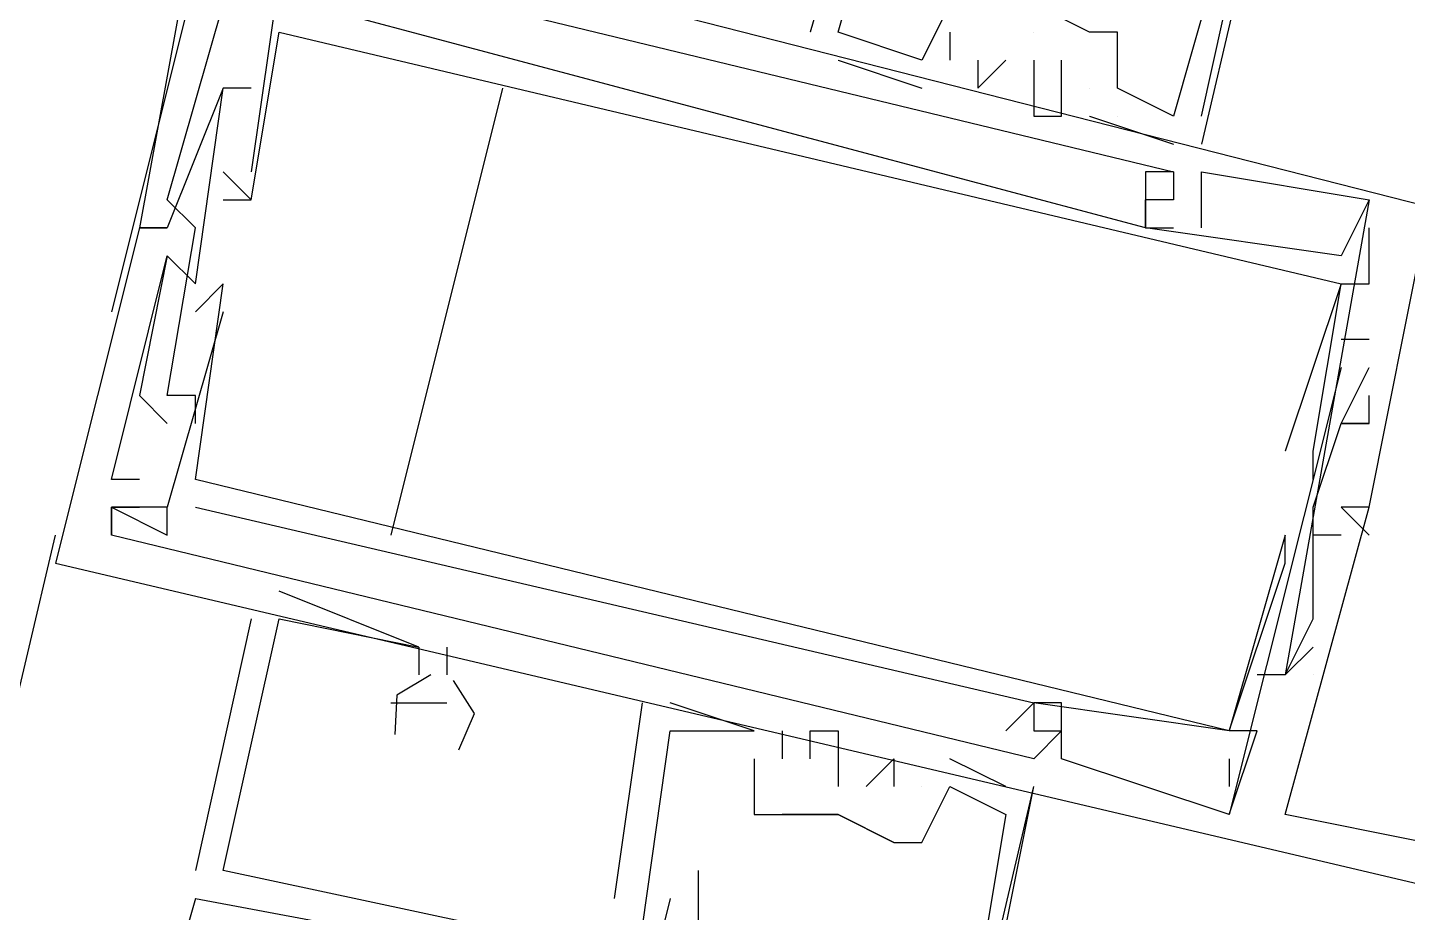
# Model space of a CAD drawing. Header units: feet. Extents: x -84 to 198, y -22 to 181.
# Drawn here: x 119.187 to 119.845, y 83.398 to 83.82 of the extents above; entities that cross this region are included whole.
import ezdxf

# ---------------------------------------------------------------- set-up
doc = ezdxf.new("R2010")
doc.units = ezdxf.units.FT
doc.layers.add('A-LINEA', color=7, linetype='CONTINUOUS')

msp = doc.modelspace()

# ---------------------------------------------------------------- linework, layer by layer
at = {"layer": 'A-LINEA'}
for p, q in [((119.3467, 84.1644), (119.2267, 83.6844)), ((119.84, 84.1644), (119.7467, 83.7644)), ((119.5867, 83.9111), (119.56, 83.8178)), ((119.5867, 83.9111), (119.56, 83.8178)), ((119.5867, 83.9111), (119.56, 83.8178)), ((119.3067, 83.8178), (119.3067, 83.8178)), ((119.3067, 83.8178), (119.3067, 83.8178)), ((119.3067, 83.8178), (119.3067, 83.8178)), ((119.56, 83.8178), (119.56, 83.8178)), ((119.56, 83.8178), (119.56, 83.8178)), ((119.56, 83.8178), (119.56, 83.8178)), ((119.5733, 83.8178), (119.5733, 83.8178)), ((119.5733, 83.8178), (119.5733, 83.8178)), ((119.5733, 83.8178), (119.5733, 83.8178)), ((119.5733, 83.8178), (119.5733, 83.8178)), ((119.5733, 83.8178), (119.5733, 83.8178)), ((119.5733, 83.8178), (119.5733, 83.8178)), ((119.6267, 83.8178), (119.6267, 83.8178)), ((119.6267, 83.8178), (119.6267, 83.8178)), ((119.6267, 83.8178), (119.6267, 83.8178)), ((119.6667, 83.8178), (119.6667, 83.8178)), ((119.6667, 83.8178), (119.6667, 83.8178)), ((119.6667, 83.8178), (119.6667, 83.8178)), ((119.6933, 83.8178), (119.6933, 83.8178)), ((119.6933, 83.8178), (119.6933, 83.8178)), ((119.6933, 83.8178), (119.6933, 83.8178)), ((119.7067, 83.8178), (119.7067, 83.8178)), ((119.7067, 83.8178), (119.7067, 83.8178)), ((119.7067, 83.8178), (119.7067, 83.8178)), ((119.5733, 83.8044), (119.6133, 83.7911)), ((119.5733, 83.8044), (119.5733, 83.8044)), ((119.5733, 83.8044), (119.6133, 83.7911)), ((119.5733, 83.8044), (119.5733, 83.8044)), ((119.5733, 83.8044), (119.6133, 83.7911)), ((119.5733, 83.8044), (119.5733, 83.8044)), ((119.6133, 83.8044), (119.6133, 83.8044)), ((119.6133, 83.8044), (119.6133, 83.8044)), ((119.6133, 83.8044), (119.6133, 83.8044)), ((119.6133, 83.8044), (119.6133, 83.8044)), ((119.6133, 83.8044), (119.6133, 83.8044)), ((119.6133, 83.8044), (119.6133, 83.8044)), ((119.6267, 83.8044), (119.6267, 83.8044)), ((119.6267, 83.8044), (119.6267, 83.8044)), ((119.6267, 83.8044), (119.6267, 83.8044)), ((119.64, 83.8044), (119.64, 83.8044)), ((119.64, 83.8044), (119.64, 83.8044)), ((119.64, 83.8044), (119.64, 83.8044)), ((119.6533, 83.8044), (119.6533, 83.8044)), ((119.6533, 83.8044), (119.6533, 83.8044)), ((119.6533, 83.8044), (119.6533, 83.8044)), ((119.6667, 83.8044), (119.6667, 83.8044)), ((119.6667, 83.8044), (119.6667, 83.8044)), ((119.6667, 83.8044), (119.6667, 83.8044)), ((119.68, 83.8044), (119.68, 83.8044)), ((119.68, 83.8044), (119.68, 83.8044)), ((119.68, 83.8044), (119.68, 83.8044)), ((119.28, 83.7911), (119.28, 83.7911)), ((119.28, 83.7911), (119.28, 83.7911)), ((119.28, 83.7911), (119.28, 83.7911)), ((119.28, 83.7911), (119.28, 83.7911)), ((119.28, 83.7911), (119.28, 83.7911)), ((119.28, 83.7911), (119.28, 83.7911)), ((119.2933, 83.7911), (119.2933, 83.7911)), ((119.2933, 83.7911), (119.2933, 83.7911)), ((119.2933, 83.7911), (119.2933, 83.7911)), ((119.4133, 83.7911), (119.36, 83.5778)), ((119.6133, 83.7911), (119.6133, 83.7911)), ((119.6133, 83.7911), (119.6133, 83.7911)), ((119.6133, 83.7911), (119.6133, 83.7911)), ((119.64, 83.7911), (119.64, 83.7911)), ((119.64, 83.7911), (119.64, 83.7911)), ((119.64, 83.7911), (119.64, 83.7911)), ((119.6667, 83.7911), (119.6667, 83.7911)), ((119.6667, 83.7911), (119.6667, 83.7911)), ((119.6667, 83.7911), (119.6667, 83.7911)), ((119.6933, 83.7911), (119.6933, 83.7911)), ((119.6933, 83.7911), (119.6933, 83.7911)), ((119.6933, 83.7911), (119.6933, 83.7911)), ((119.6933, 83.7911), (119.6933, 83.7911)), ((119.6933, 83.7911), (119.6933, 83.7911)), ((119.6933, 83.7911), (119.6933, 83.7911)), ((119.7067, 83.7911), (119.7067, 83.7911)), ((119.7067, 83.7911), (119.7067, 83.7911)), ((119.7067, 83.7911), (119.7067, 83.7911)), ((119.6667, 83.7778), (119.6667, 83.7778)), ((119.6667, 83.7778), (119.6667, 83.7778)), ((119.6667, 83.7778), (119.6667, 83.7778)), ((119.68, 83.7778), (119.68, 83.7778)), ((119.68, 83.7778), (119.68, 83.7778)), ((119.68, 83.7778), (119.68, 83.7778)), ((119.6933, 83.7778), (119.7333, 83.7644)), ((119.6933, 83.7778), (119.6933, 83.7778)), ((119.6933, 83.7778), (119.7333, 83.7644)), ((119.6933, 83.7778), (119.6933, 83.7778)), ((119.6933, 83.7778), (119.7333, 83.7644)), ((119.6933, 83.7778), (119.6933, 83.7778)), ((119.7067, 83.7778), (119.7067, 83.7778)), ((119.7067, 83.7778), (119.7067, 83.7778)), ((119.7067, 83.7778), (119.7067, 83.7778)), ((119.7333, 83.7778), (119.7333, 83.7778)), ((119.7333, 83.7778), (119.7333, 83.7778)), ((119.7333, 83.7778), (119.7333, 83.7778)), ((119.7333, 83.7778), (119.7333, 83.7778)), ((119.7333, 83.7778), (119.7333, 83.7778)), ((119.7333, 83.7778), (119.7333, 83.7778)), ((119.7467, 83.7778), (119.7467, 83.7778)), ((119.7467, 83.7778), (119.7467, 83.7778)), ((119.7467, 83.7778), (119.7467, 83.7778)), ((119.7333, 83.7644), (119.7333, 83.7644)), ((119.7333, 83.7644), (119.7333, 83.7644)), ((119.7333, 83.7644), (119.7333, 83.7644)), ((119.2933, 83.7378), (119.28, 83.7511)), ((119.28, 83.7511), (119.28, 83.7511)), ((119.2933, 83.7378), (119.28, 83.7511)), ((119.28, 83.7511), (119.28, 83.7511)), ((119.2933, 83.7378), (119.28, 83.7511)), ((119.28, 83.7511), (119.28, 83.7511)), ((119.2933, 83.7511), (119.2933, 83.7511)), ((119.2933, 83.7511), (119.2933, 83.7511)), ((119.2933, 83.7511), (119.2933, 83.7511)), ((119.72, 83.7511), (119.72, 83.7511)), ((119.72, 83.7511), (119.72, 83.7511)), ((119.72, 83.7511), (119.72, 83.7511)), ((119.7333, 83.7511), (119.7333, 83.7511)), ((119.7333, 83.7511), (119.7333, 83.7511)), ((119.7333, 83.7511), (119.7333, 83.7511)), ((119.7333, 83.7511), (119.7333, 83.7511)), ((119.7333, 83.7511), (119.7333, 83.7511)), ((119.7333, 83.7511), (119.7333, 83.7511)), ((119.7467, 83.7511), (119.7467, 83.7511)), ((119.7467, 83.7511), (119.7467, 83.7511)), ((119.7467, 83.7511), (119.7467, 83.7511)), ((119.2533, 83.7378), (119.2533, 83.7378)), ((119.2533, 83.7378), (119.2533, 83.7378)), ((119.2533, 83.7378), (119.2533, 83.7378)), ((119.28, 83.7378), (119.28, 83.7378)), ((119.28, 83.7378), (119.28, 83.7378)), ((119.28, 83.7378), (119.28, 83.7378)), ((119.2933, 83.7378), (119.2933, 83.7378)), ((119.2933, 83.7378), (119.2933, 83.7378)), ((119.2933, 83.7378), (119.2933, 83.7378)), ((119.2933, 83.7378), (119.2933, 83.7378)), ((119.2933, 83.7378), (119.2933, 83.7378)), ((119.2933, 83.7378), (119.2933, 83.7378)), ((119.72, 83.7378), (119.72, 83.7378)), ((119.72, 83.7378), (119.72, 83.7378)), ((119.72, 83.7378), (119.72, 83.7378)), ((119.72, 83.7378), (119.72, 83.7378)), ((119.72, 83.7378), (119.72, 83.7378)), ((119.72, 83.7378), (119.72, 83.7378)), ((119.7333, 83.7378), (119.7333, 83.7378)), ((119.7333, 83.7378), (119.7333, 83.7378)), ((119.7333, 83.7378), (119.7333, 83.7378)), ((119.7333, 83.7378), (119.7333, 83.7378)), ((119.7333, 83.7378), (119.7333, 83.7378)), ((119.7333, 83.7378), (119.7333, 83.7378)), ((119.7333, 83.7378), (119.7333, 83.7378)), ((119.7333, 83.7378), (119.7333, 83.7378)), ((119.7333, 83.7378), (119.7333, 83.7378)), ((119.8267, 83.7378), (119.8267, 83.7378)), ((119.8267, 83.7378), (119.8267, 83.7378)), ((119.8267, 83.7378), (119.8267, 83.7378)), ((119.8267, 83.7378), (119.8267, 83.7378)), ((119.8267, 83.7378), (119.8267, 83.7378)), ((119.8267, 83.7378), (119.8267, 83.7378)), ((119.24, 83.7244), (119.24, 83.7244)), ((119.24, 83.7244), (119.24, 83.7244)), ((119.24, 83.7244), (119.24, 83.7244)), ((119.24, 83.7244), (119.24, 83.7244)), ((119.24, 83.7244), (119.24, 83.7244)), ((119.24, 83.7244), (119.24, 83.7244)), ((119.2533, 83.7244), (119.2533, 83.7244)), ((119.2533, 83.7244), (119.2533, 83.7244)), ((119.2533, 83.7244), (119.2533, 83.7244)), ((119.2533, 83.7244), (119.2533, 83.7244)), ((119.2533, 83.7244), (119.2533, 83.7244)), ((119.2533, 83.7244), (119.2533, 83.7244)), ((119.2667, 83.7244), (119.2667, 83.7244)), ((119.2667, 83.7244), (119.2667, 83.7244)), ((119.2667, 83.7244), (119.2667, 83.7244)), ((119.72, 83.7244), (119.72, 83.7244)), ((119.72, 83.7244), (119.72, 83.7244)), ((119.72, 83.7244), (119.7333, 83.7244)), ((119.72, 83.7244), (119.72, 83.7244)), ((119.72, 83.7244), (119.72, 83.7244)), ((119.72, 83.7244), (119.72, 83.7244)), ((119.72, 83.7244), (119.7333, 83.7244)), ((119.72, 83.7244), (119.72, 83.7244)), ((119.72, 83.7244), (119.72, 83.7244)), ((119.72, 83.7244), (119.72, 83.7244)), ((119.72, 83.7244), (119.7333, 83.7244)), ((119.72, 83.7244), (119.72, 83.7244)), ((119.7333, 83.7244), (119.7333, 83.7244)), ((119.7333, 83.7244), (119.7333, 83.7244)), ((119.7333, 83.7244), (119.7333, 83.7244)), ((119.7467, 83.7244), (119.7467, 83.7244)), ((119.7467, 83.7244), (119.7467, 83.7244)), ((119.7467, 83.7244), (119.7467, 83.7244)), ((119.8267, 83.7244), (119.8267, 83.7244)), ((119.8267, 83.7244), (119.8267, 83.7244)), ((119.8267, 83.7244), (119.8267, 83.7244)), ((119.2533, 83.7111), (119.2533, 83.7111)), ((119.2533, 83.7111), (119.2533, 83.7111)), ((119.2533, 83.7111), (119.2533, 83.7111)), ((119.2533, 83.7111), (119.2533, 83.7111)), ((119.2533, 83.7111), (119.2533, 83.7111)), ((119.2533, 83.7111), (119.2533, 83.7111)), ((119.8133, 83.7111), (119.8133, 83.7111)), ((119.8133, 83.7111), (119.8133, 83.7111)), ((119.8133, 83.7111), (119.8133, 83.7111)), ((119.2667, 83.6978), (119.2667, 83.6978)), ((119.2667, 83.6978), (119.2667, 83.6978)), ((119.2667, 83.6978), (119.2667, 83.6978)), ((119.28, 83.6978), (119.28, 83.6978)), ((119.28, 83.6978), (119.28, 83.6978)), ((119.28, 83.6978), (119.28, 83.6978)), ((119.28, 83.6978), (119.28, 83.6978)), ((119.28, 83.6978), (119.28, 83.6978)), ((119.28, 83.6978), (119.28, 83.6978)), ((119.8133, 83.6978), (119.8133, 83.6978)), ((119.8133, 83.6978), (119.8133, 83.6978)), ((119.8133, 83.6978), (119.8133, 83.6978)), ((119.8133, 83.6978), (119.8133, 83.6978)), ((119.8133, 83.6978), (119.8133, 83.6978)), ((119.8133, 83.6978), (119.8133, 83.6978)), ((119.8267, 83.6978), (119.8267, 83.6978)), ((119.8267, 83.6978), (119.8267, 83.6978)), ((119.8267, 83.6978), (119.8267, 83.6978)), ((119.2667, 83.6844), (119.2667, 83.6844)), ((119.2667, 83.6844), (119.2667, 83.6844)), ((119.2667, 83.6844), (119.2667, 83.6844)), ((119.2667, 83.6844), (119.2667, 83.6844)), ((119.2667, 83.6844), (119.2667, 83.6844)), ((119.2667, 83.6844), (119.2667, 83.6844)), ((119.28, 83.6844), (119.28, 83.6844)), ((119.28, 83.6844), (119.28, 83.6844)), ((119.28, 83.6844), (119.28, 83.6844)), ((119.28, 83.6844), (119.28, 83.6844)), ((119.28, 83.6844), (119.28, 83.6844)), ((119.28, 83.6844), (119.28, 83.6844)), ((119.8267, 83.6711), (119.8133, 83.6711)), ((119.8133, 83.6711), (119.8133, 83.6711)), ((119.8267, 83.6711), (119.8133, 83.6711)), ((119.8133, 83.6711), (119.8133, 83.6711)), ((119.8267, 83.6711), (119.8133, 83.6711)), ((119.8133, 83.6711), (119.8133, 83.6711)), ((119.8267, 83.6711), (119.8267, 83.6711)), ((119.8267, 83.6711), (119.8267, 83.6711)), ((119.8267, 83.6711), (119.8267, 83.6711)), ((119.8133, 83.6578), (119.8133, 83.6578)), ((119.8133, 83.6578), (119.8133, 83.6578)), ((119.8133, 83.6578), (119.8133, 83.6578)), ((119.8267, 83.6578), (119.8267, 83.6578)), ((119.8267, 83.6578), (119.8267, 83.6578)), ((119.8267, 83.6578), (119.8267, 83.6578)), ((119.24, 83.6444), (119.24, 83.6444)), ((119.24, 83.6444), (119.24, 83.6444)), ((119.24, 83.6444), (119.24, 83.6444)), ((119.2533, 83.6444), (119.2533, 83.6444)), ((119.2533, 83.6444), (119.2533, 83.6444)), ((119.2533, 83.6444), (119.2533, 83.6444)), ((119.2533, 83.6444), (119.2533, 83.6444)), ((119.2533, 83.6444), (119.2533, 83.6444)), ((119.2533, 83.6444), (119.2533, 83.6444)), ((119.2667, 83.6444), (119.2667, 83.6444)), ((119.2667, 83.6444), (119.2667, 83.6444)), ((119.2667, 83.6444), (119.2667, 83.6444)), ((119.8267, 83.6444), (119.8267, 83.6444)), ((119.8267, 83.6444), (119.8267, 83.6444)), ((119.8267, 83.6444), (119.8267, 83.6444)), ((119.2533, 83.6311), (119.2533, 83.6311)), ((119.2533, 83.6311), (119.2533, 83.6311)), ((119.2533, 83.6311), (119.2533, 83.6311)), ((119.2667, 83.6311), (119.2667, 83.6311)), ((119.2667, 83.6311), (119.2667, 83.6311)), ((119.2667, 83.6311), (119.2667, 83.6311)), ((119.8133, 83.6311), (119.8133, 83.6311)), ((119.8133, 83.6311), (119.8133, 83.6311)), ((119.8133, 83.6311), (119.8133, 83.6311)), ((119.8133, 83.6311), (119.8133, 83.6311)), ((119.8133, 83.6311), (119.8133, 83.6311)), ((119.8133, 83.6311), (119.8133, 83.6311)), ((119.8267, 83.6311), (119.8267, 83.6311)), ((119.8267, 83.6311), (119.8267, 83.6311)), ((119.8267, 83.6311), (119.8267, 83.6311)), ((119.8267, 83.6311), (119.8267, 83.6311)), ((119.8267, 83.6311), (119.8267, 83.6311)), ((119.8267, 83.6311), (119.8267, 83.6311)), ((119.7867, 83.6178), (119.7867, 83.6178)), ((119.7867, 83.6178), (119.7867, 83.6178)), ((119.7867, 83.6178), (119.7867, 83.6178)), ((119.8, 83.6178), (119.8, 83.6178)), ((119.8, 83.6178), (119.8, 83.6178)), ((119.8, 83.6178), (119.8, 83.6178)), ((119.2267, 83.6044), (119.2267, 83.6044)), ((119.2267, 83.6044), (119.2267, 83.6044)), ((119.2267, 83.6044), (119.2267, 83.6044)), ((119.24, 83.6044), (119.24, 83.6044)), ((119.24, 83.6044), (119.24, 83.6044)), ((119.24, 83.6044), (119.24, 83.6044)), ((119.2667, 83.6044), (119.2667, 83.6044)), ((119.2667, 83.6044), (119.2667, 83.6044)), ((119.2667, 83.6044), (119.2667, 83.6044)), ((119.2667, 83.6044), (119.2667, 83.6044)), ((119.2667, 83.6044), (119.2667, 83.6044)), ((119.2667, 83.6044), (119.2667, 83.6044)), ((119.8, 83.6044), (119.8, 83.6044)), ((119.8, 83.6044), (119.8, 83.6044)), ((119.8, 83.6044), (119.8, 83.6044)), ((119.2267, 83.5911), (119.2267, 83.5911)), ((119.2267, 83.5911), (119.2267, 83.5911)), ((119.2267, 83.5911), (119.2267, 83.5911)), ((119.2267, 83.5911), (119.2267, 83.5911)), ((119.2267, 83.5911), (119.2267, 83.5911)), ((119.2267, 83.5911), (119.2267, 83.5911)), ((119.2267, 83.5911), (119.2267, 83.5911)), ((119.2267, 83.5911), (119.2267, 83.5911)), ((119.2267, 83.5911), (119.2267, 83.5911)), ((119.2267, 83.5911), (119.2267, 83.5911)), ((119.2267, 83.5911), (119.2267, 83.5911)), ((119.2267, 83.5911), (119.2267, 83.5911)), ((119.2267, 83.5911), (119.2267, 83.5911)), ((119.2267, 83.5911), (119.2267, 83.5911)), ((119.2267, 83.5911), (119.2267, 83.5911)), ((119.24, 83.5911), (119.24, 83.5911)), ((119.24, 83.5911), (119.24, 83.5911)), ((119.24, 83.5911), (119.24, 83.5911)), ((119.2533, 83.5911), (119.2533, 83.5911)), ((119.2533, 83.5911), (119.2533, 83.5911)), ((119.2533, 83.5911), (119.2533, 83.5911)), ((119.2533, 83.5911), (119.2533, 83.5911)), ((119.2533, 83.5911), (119.2533, 83.5911)), ((119.2533, 83.5911), (119.2533, 83.5911)), ((119.2533, 83.5911), (119.2533, 83.5911)), ((119.2533, 83.5911), (119.2533, 83.5911)), ((119.2533, 83.5911), (119.2533, 83.5911)), ((119.2533, 83.5911), (119.2533, 83.5911)), ((119.2533, 83.5911), (119.2533, 83.5911)), ((119.2533, 83.5911), (119.2533, 83.5911)), ((119.2667, 83.5911), (119.2667, 83.5911)), ((119.2667, 83.5911), (119.2667, 83.5911)), ((119.2667, 83.5911), (119.2667, 83.5911)), ((119.2667, 83.5911), (119.2667, 83.5911)), ((119.2667, 83.5911), (119.2667, 83.5911)), ((119.2667, 83.5911), (119.2667, 83.5911)), ((119.8, 83.5911), (119.8, 83.5911)), ((119.8, 83.5911), (119.8, 83.5911)), ((119.8, 83.5911), (119.8, 83.5911)), ((119.8, 83.5911), (119.8, 83.5911)), ((119.8, 83.5911), (119.8, 83.5911)), ((119.8, 83.5911), (119.8, 83.5911)), ((119.8133, 83.5911), (119.8267, 83.5778)), ((119.8133, 83.5911), (119.8133, 83.5911)), ((119.8133, 83.5911), (119.8267, 83.5778)), ((119.8133, 83.5911), (119.8133, 83.5911)), ((119.8133, 83.5911), (119.8267, 83.5778)), ((119.8133, 83.5911), (119.8133, 83.5911)), ((119.8133, 83.5911), (119.8133, 83.5911)), ((119.8133, 83.5911), (119.8133, 83.5911)), ((119.8133, 83.5911), (119.8133, 83.5911)), ((119.8267, 83.5911), (119.8267, 83.5911)), ((119.8267, 83.5911), (119.8267, 83.5911)), ((119.8267, 83.5911), (119.8267, 83.5911)), ((119.8267, 83.5911), (119.8267, 83.5911)), ((119.8267, 83.5911), (119.8267, 83.5911)), ((119.8267, 83.5911), (119.8267, 83.5911)), ((117.56, 76.6311), (119.2, 83.5778)), ((119.2267, 83.5778), (119.2267, 83.5778)), ((119.2267, 83.5778), (119.2267, 83.5778)), ((119.2267, 83.5778), (119.2267, 83.5778)), ((119.2267, 83.5778), (119.2267, 83.5778)), ((119.2267, 83.5778), (119.2267, 83.5778)), ((119.2267, 83.5778), (119.2267, 83.5778)), ((119.2267, 83.5778), (119.2267, 83.5778)), ((119.2267, 83.5778), (119.2267, 83.5778)), ((119.2267, 83.5778), (119.2267, 83.5778)), ((119.2533, 83.5778), (119.2533, 83.5778)), ((119.2533, 83.5778), (119.2533, 83.5778)), ((119.2533, 83.5778), (119.2533, 83.5778)), ((119.2533, 83.5778), (119.2533, 83.5778)), ((119.2533, 83.5778), (119.2533, 83.5778)), ((119.2533, 83.5778), (119.2533, 83.5778)), ((119.7867, 83.5778), (119.7867, 83.5778)), ((119.7867, 83.5778), (119.7867, 83.5778)), ((119.7867, 83.5778), (119.7867, 83.5778)), ((119.7867, 83.5778), (119.7867, 83.5778)), ((119.7867, 83.5778), (119.7867, 83.5778)), ((119.7867, 83.5778), (119.7867, 83.5778)), ((119.8133, 83.5778), (119.8, 83.5778)), ((119.8, 83.5778), (119.8, 83.5778)), ((119.8133, 83.5778), (119.8, 83.5778)), ((119.8, 83.5778), (119.8, 83.5778)), ((119.8133, 83.5778), (119.8, 83.5778)), ((119.8, 83.5778), (119.8, 83.5778)), ((119.8133, 83.5778), (119.8133, 83.5778)), ((119.8133, 83.5778), (119.8133, 83.5778)), ((119.8133, 83.5778), (119.8133, 83.5778)), ((119.8267, 83.5778), (119.8267, 83.5778)), ((119.8267, 83.5778), (119.8267, 83.5778)), ((119.8267, 83.5778), (119.8267, 83.5778)), ((119.2, 83.5644), (119.2, 83.5644)), ((119.2, 83.5644), (119.2, 83.5644)), ((119.2, 83.5644), (119.2, 83.5644)), ((119.7867, 83.5644), (119.7867, 83.5644)), ((119.7867, 83.5644), (119.7867, 83.5644)), ((119.7867, 83.5644), (119.7867, 83.5644)), ((119.7867, 83.5644), (119.7867, 83.5644)), ((119.7867, 83.5644), (119.7867, 83.5644)), ((119.7867, 83.5644), (119.7867, 83.5644)), ((119.3733, 83.5244), (119.3067, 83.5511)), ((119.3067, 83.5511), (119.3067, 83.5511)), ((119.3733, 83.5244), (119.3067, 83.5511)), ((119.3067, 83.5511), (119.3067, 83.5511)), ((119.3733, 83.5244), (119.3067, 83.5511)), ((119.3067, 83.5511), (119.3067, 83.5511)), ((119.8, 83.5511), (119.8, 83.5511)), ((119.8, 83.5511), (119.8, 83.5511)), ((119.8, 83.5511), (119.8, 83.5511)), ((119.2933, 83.5378), (119.2667, 83.4178)), ((119.2933, 83.5378), (119.2667, 83.4178)), ((119.2933, 83.5378), (119.2667, 83.4178)), ((119.2933, 83.5378), (119.2933, 83.5378)), ((119.2933, 83.5378), (119.2933, 83.5378)), ((119.2933, 83.5378), (119.2933, 83.5378)), ((119.3067, 83.5378), (119.3067, 83.5378)), ((119.3067, 83.5378), (119.3067, 83.5378)), ((119.3067, 83.5378), (119.3067, 83.5378)), ((119.3067, 83.5378), (119.3067, 83.5378)), ((119.3067, 83.5378), (119.3067, 83.5378)), ((119.3067, 83.5378), (119.3067, 83.5378)), ((119.8, 83.5378), (119.8, 83.5378)), ((119.8, 83.5378), (119.8, 83.5378)), ((119.8, 83.5378), (119.8, 83.5378)), ((119.3733, 83.5244), (119.3733, 83.5244)), ((119.3733, 83.5244), (119.3733, 83.5244)), ((119.3733, 83.5244), (119.3733, 83.5244)), ((119.3733, 83.5244), (119.3733, 83.5244)), ((119.3733, 83.5244), (119.3733, 83.5244)), ((119.3733, 83.5244), (119.3733, 83.5244)), ((119.3867, 83.5244), (119.3867, 83.5111)), ((119.3867, 83.5244), (119.3867, 83.5244)), ((119.3867, 83.5244), (119.3867, 83.5111)), ((119.3867, 83.5244), (119.3867, 83.5244)), ((119.3867, 83.5244), (119.3867, 83.5111)), ((119.3867, 83.5244), (119.3867, 83.5244)), ((119.8, 83.5244), (119.8, 83.5244)), ((119.8, 83.5244), (119.8, 83.5244)), ((119.8, 83.5244), (119.8, 83.5244)), ((119.3733, 83.5111), (119.3733, 83.5111)), ((119.3733, 83.5111), (119.3733, 83.5111)), ((119.3733, 83.5111), (119.3733, 83.5111)), ((119.3867, 83.5111), (119.3867, 83.5111)), ((119.3867, 83.5111), (119.3867, 83.5111)), ((119.3867, 83.5111), (119.3867, 83.5111)), ((119.7733, 83.5111), (119.7733, 83.5111)), ((119.7733, 83.5111), (119.7733, 83.5111)), ((119.7733, 83.5111), (119.7733, 83.5111)), ((119.7867, 83.5111), (119.7867, 83.5111)), ((119.7867, 83.5111), (119.7867, 83.5111)), ((119.7867, 83.5111), (119.7867, 83.5111)), ((119.7867, 83.5111), (119.7867, 83.5111)), ((119.7867, 83.5111), (119.7867, 83.5111)), ((119.7867, 83.5111), (119.7867, 83.5111)), ((119.7867, 83.5111), (119.7867, 83.5111)), ((119.7867, 83.5111), (119.7867, 83.5111)), ((119.7867, 83.5111), (119.7867, 83.5111)), ((119.8, 83.5111), (119.8, 83.5111)), ((119.8, 83.5111), (119.8, 83.5111)), ((119.8, 83.5111), (119.8, 83.5111)), ((119.8, 83.5111), (119.8, 83.5111)), ((119.8, 83.5111), (119.8, 83.5111)), ((119.8, 83.5111), (119.8, 83.5111)), ((119.36, 83.4978), (119.36, 83.4978)), ((119.36, 83.4978), (119.36, 83.4978)), ((119.36, 83.4978), (119.36, 83.4978)), ((119.3733, 83.4978), (119.3733, 83.4978)), ((119.3733, 83.4978), (119.3733, 83.4978)), ((119.3733, 83.4978), (119.3733, 83.4978)), ((119.3867, 83.4978), (119.3867, 83.4978)), ((119.3867, 83.4978), (119.3867, 83.4978)), ((119.3867, 83.4978), (119.3867, 83.4978)), ((119.4667, 83.4044), (119.48, 83.4978)), ((119.4667, 83.4044), (119.48, 83.4978)), ((119.4667, 83.4044), (119.48, 83.4978)), ((119.48, 83.4978), (119.48, 83.4978)), ((119.48, 83.4978), (119.48, 83.4978)), ((119.48, 83.4978), (119.48, 83.4978)), ((119.4933, 83.4978), (119.4933, 83.4978)), ((119.4933, 83.4978), (119.4933, 83.4978)), ((119.4933, 83.4978), (119.4933, 83.4978)), ((119.6533, 83.4844), (119.6667, 83.4978)), ((119.6533, 83.4844), (119.6667, 83.4978)), ((119.6533, 83.4844), (119.6667, 83.4978)), ((119.6667, 83.4978), (119.6667, 83.4978)), ((119.6667, 83.4978), (119.6667, 83.4978)), ((119.6667, 83.4978), (119.6667, 83.4978)), ((119.6667, 83.4978), (119.6667, 83.4978)), ((119.6667, 83.4978), (119.6667, 83.4978)), ((119.6667, 83.4978), (119.6667, 83.4978)), ((119.6667, 83.4978), (119.6667, 83.4978)), ((119.6667, 83.4978), (119.6667, 83.4978)), ((119.6667, 83.4978), (119.6667, 83.4978)), ((119.6667, 83.4978), (119.6667, 83.4978)), ((119.6667, 83.4978), (119.6667, 83.4978)), ((119.6667, 83.4978), (119.6667, 83.4978)), ((119.6667, 83.4978), (119.6667, 83.4978)), ((119.6667, 83.4978), (119.6667, 83.4978)), ((119.6667, 83.4978), (119.6667, 83.4978)), ((119.68, 83.4978), (119.68, 83.4978)), ((119.68, 83.4978), (119.68, 83.4978)), ((119.68, 83.4978), (119.68, 83.4978)), ((119.4933, 83.4844), (119.4933, 83.4844)), ((119.4933, 83.4844), (119.4933, 83.4844)), ((119.4933, 83.4844), (119.4933, 83.4844)), ((119.4933, 83.4844), (119.4933, 83.4844)), ((119.4933, 83.4844), (119.4933, 83.4844)), ((119.4933, 83.4844), (119.4933, 83.4844)), ((119.5333, 83.4844), (119.5333, 83.4844)), ((119.5333, 83.4844), (119.5333, 83.4844)), ((119.5333, 83.4844), (119.5333, 83.4844)), ((119.5333, 83.4844), (119.5333, 83.4844)), ((119.5333, 83.4844), (119.5333, 83.4844)), ((119.5333, 83.4844), (119.5333, 83.4844)), ((119.5467, 83.4844), (119.5467, 83.4844)), ((119.5467, 83.4844), (119.5467, 83.4844)), ((119.5467, 83.4844), (119.5467, 83.4844)), ((119.56, 83.4844), (119.56, 83.4844)), ((119.56, 83.4844), (119.56, 83.4844)), ((119.56, 83.4844), (119.56, 83.4844)), ((119.5733, 83.4844), (119.5733, 83.4844)), ((119.5733, 83.4844), (119.5733, 83.4844)), ((119.5733, 83.4844), (119.5733, 83.4844)), ((119.6533, 83.4844), (119.6533, 83.4844)), ((119.6533, 83.4844), (119.6533, 83.4844)), ((119.6533, 83.4844), (119.6533, 83.4844)), ((119.6533, 83.4844), (119.6533, 83.4844)), ((119.6533, 83.4844), (119.6533, 83.4844)), ((119.6533, 83.4844), (119.6533, 83.4844)), ((119.6667, 83.4844), (119.6667, 83.4844)), ((119.6667, 83.4844), (119.6667, 83.4844)), ((119.6667, 83.4844), (119.6667, 83.4844)), ((119.6667, 83.4844), (119.6667, 83.4844)), ((119.6667, 83.4844), (119.6667, 83.4844)), ((119.6667, 83.4844), (119.6667, 83.4844)), ((119.6667, 83.4844), (119.6667, 83.4844)), ((119.6667, 83.4844), (119.6667, 83.4844)), ((119.6667, 83.4844), (119.6667, 83.4844)), ((119.6667, 83.4844), (119.6667, 83.4844)), ((119.6667, 83.4844), (119.6667, 83.4844)), ((119.6667, 83.4844), (119.6667, 83.4844)), ((119.6667, 83.4844), (119.6667, 83.4844)), ((119.6667, 83.4844), (119.6667, 83.4844)), ((119.6667, 83.4844), (119.6667, 83.4844)), ((119.68, 83.4844), (119.68, 83.4844)), ((119.68, 83.4844), (119.68, 83.4844)), ((119.68, 83.4844), (119.68, 83.4844)), ((119.68, 83.4844), (119.68, 83.4844)), ((119.68, 83.4844), (119.68, 83.4844)), ((119.68, 83.4844), (119.68, 83.4844)), ((119.68, 83.4844), (119.68, 83.4844)), ((119.68, 83.4844), (119.68, 83.4844)), ((119.68, 83.4844), (119.68, 83.4844)), ((119.76, 83.4844), (119.76, 83.4844)), ((119.76, 83.4844), (119.76, 83.4844)), ((119.76, 83.4844), (119.76, 83.4844)), ((119.76, 83.4844), (119.76, 83.4844)), ((119.76, 83.4844), (119.76, 83.4844)), ((119.76, 83.4844), (119.76, 83.4844)), ((119.76, 83.4844), (119.76, 83.4844)), ((119.76, 83.4844), (119.76, 83.4844)), ((119.76, 83.4844), (119.76, 83.4844)), ((119.76, 83.4844), (119.76, 83.4844)), ((119.76, 83.4844), (119.76, 83.4844)), ((119.76, 83.4844), (119.76, 83.4844)), ((119.76, 83.4844), (119.76, 83.4844)), ((119.76, 83.4844), (119.76, 83.4844)), ((119.76, 83.4844), (119.76, 83.4844)), ((119.76, 83.4844), (119.76, 83.4844)), ((119.76, 83.4844), (119.76, 83.4844)), ((119.76, 83.4844), (119.76, 83.4844)), ((119.7733, 83.4844), (119.7733, 83.4844)), ((119.7733, 83.4844), (119.7733, 83.4844)), ((119.7733, 83.4844), (119.7733, 83.4844)), ((119.7733, 83.4844), (119.7733, 83.4844)), ((119.7733, 83.4844), (119.7733, 83.4844)), ((119.7733, 83.4844), (119.7733, 83.4844)), ((119.5333, 83.4711), (119.5333, 83.4711)), ((119.5333, 83.4711), (119.5333, 83.4711)), ((119.5333, 83.4711), (119.5333, 83.4711)), ((119.5467, 83.4711), (119.5467, 83.4711)), ((119.5467, 83.4711), (119.5467, 83.4711)), ((119.5467, 83.4711), (119.5467, 83.4711)), ((119.56, 83.4711), (119.56, 83.4711)), ((119.56, 83.4711), (119.56, 83.4711)), ((119.56, 83.4711), (119.56, 83.4711)), ((119.6, 83.4711), (119.6, 83.4711)), ((119.6, 83.4711), (119.6, 83.4711)), ((119.6, 83.4711), (119.6, 83.4711)), ((119.6267, 83.4711), (119.6267, 83.4711)), ((119.6267, 83.4711), (119.6267, 83.4711)), ((119.6267, 83.4711), (119.6267, 83.4711)), ((119.6667, 83.4711), (119.6667, 83.4711)), ((119.6667, 83.4711), (119.6667, 83.4711)), ((119.6667, 83.4711), (119.6667, 83.4711)), ((119.68, 83.4711), (119.68, 83.4711)), ((119.68, 83.4711), (119.68, 83.4711)), ((119.68, 83.4711), (119.68, 83.4711)), ((119.76, 83.4711), (119.76, 83.4578)), ((119.76, 83.4711), (119.76, 83.4711)), ((119.76, 83.4711), (119.76, 83.4578)), ((119.76, 83.4711), (119.76, 83.4711)), ((119.76, 83.4711), (119.76, 83.4578)), ((119.76, 83.4711), (119.76, 83.4711)), ((119.76, 83.4711), (119.76, 83.4578)), ((119.76, 83.4711), (119.76, 83.4711)), ((119.76, 83.4711), (119.76, 83.4578)), ((119.76, 83.4711), (119.76, 83.4711)), ((119.76, 83.4711), (119.76, 83.4578)), ((119.76, 83.4711), (119.76, 83.4711)), ((119.5733, 83.4578), (119.5733, 83.4578)), ((119.5733, 83.4578), (119.5733, 83.4578)), ((119.5733, 83.4578), (119.5733, 83.4578)), ((119.5733, 83.0578), (119.6667, 83.4578)), ((119.5867, 83.4578), (119.5867, 83.4578)), ((119.5867, 83.4578), (119.5867, 83.4578)), ((119.5867, 83.4578), (119.5867, 83.4578)), ((119.6, 83.4578), (119.6, 83.4578)), ((119.6, 83.4578), (119.6, 83.4578)), ((119.6, 83.4578), (119.6, 83.4578)), ((119.6133, 83.4578), (119.6133, 83.4578)), ((119.6133, 83.4578), (119.6133, 83.4578)), ((119.6133, 83.4578), (119.6133, 83.4578)), ((119.6133, 83.4578), (119.6133, 83.4578)), ((119.6133, 83.4578), (119.6133, 83.4578)), ((119.6133, 83.4578), (119.6133, 83.4578)), ((119.6267, 83.4578), (119.6267, 83.4578)), ((119.6267, 83.4578), (119.6267, 83.4578)), ((119.6267, 83.4578), (119.6267, 83.4578)), ((119.6267, 83.4578), (119.6267, 83.4578)), ((119.6267, 83.4578), (119.6267, 83.4578)), ((119.6267, 83.4578), (119.6267, 83.4578)), ((119.6533, 83.4578), (119.6533, 83.4578)), ((119.6533, 83.4578), (119.6533, 83.4578)), ((119.6533, 83.4578), (119.6533, 83.4578)), ((119.6667, 83.4578), (119.6667, 83.4578)), ((119.6667, 83.4578), (119.6667, 83.4578)), ((119.6667, 83.4578), (119.6667, 83.4578)), ((119.76, 83.4578), (119.76, 83.4578)), ((119.76, 83.4578), (119.76, 83.4578)), ((119.76, 83.4578), (119.76, 83.4578)), ((119.76, 83.4578), (119.76, 83.4578)), ((119.76, 83.4578), (119.76, 83.4578)), ((119.76, 83.4578), (119.76, 83.4578)), ((119.5333, 83.4444), (119.5333, 83.4444)), ((119.5333, 83.4444), (119.5333, 83.4444)), ((119.5333, 83.4444), (119.5333, 83.4444)), ((119.5467, 83.4444), (119.5467, 83.4444)), ((119.5467, 83.4444), (119.5467, 83.4444)), ((119.5467, 83.4444), (119.5467, 83.4444)), ((119.5467, 83.4444), (119.5467, 83.4444)), ((119.5733, 83.4444), (119.5733, 83.4444)), ((119.5733, 83.4444), (119.5733, 83.4444)), ((119.5733, 83.4444), (119.5733, 83.4444)), ((119.5733, 83.4444), (119.5733, 83.4444)), ((119.5733, 83.4444), (119.5733, 83.4444)), ((119.6533, 83.4444), (119.6533, 83.4444)), ((119.6533, 83.4444), (119.6533, 83.4444)), ((119.6533, 83.4444), (119.6533, 83.4444)), ((119.76, 83.4444), (119.76, 83.4444)), ((119.76, 83.4444), (119.76, 83.4444)), ((119.76, 83.4444), (119.76, 83.4444)), ((119.76, 83.4444), (119.76, 83.4444)), ((119.76, 83.4444), (119.76, 83.4444)), ((119.76, 83.4444), (119.76, 83.4444)), ((119.76, 83.4444), (119.76, 83.4444)), ((119.76, 83.4444), (119.76, 83.4444)), ((119.76, 83.4444), (119.76, 83.4444)), ((119.7867, 83.4444), (119.7867, 83.4444)), ((119.7867, 83.4444), (119.7867, 83.4444)), ((119.7867, 83.4444), (119.7867, 83.4444)), ((119.6, 83.4311), (119.6, 83.4311)), ((119.6, 83.4311), (119.6, 83.4311)), ((119.6, 83.4311), (119.6, 83.4311)), ((119.6133, 83.4311), (119.6133, 83.4311)), ((119.6133, 83.4311), (119.6133, 83.4311)), ((119.6133, 83.4311), (119.6133, 83.4311)), ((119.2667, 83.4178), (119.2667, 83.4178)), ((119.2667, 83.4178), (119.2667, 83.4178)), ((119.2667, 83.4178), (119.2667, 83.4178)), ((119.28, 83.4178), (119.28, 83.4178)), ((119.28, 83.4178), (119.28, 83.4178)), ((119.28, 83.4178), (119.28, 83.4178)), ((119.5067, 83.4178), (119.5067, 83.4178)), ((119.2667, 83.4044), (119.24, 83.3111)), ((119.2667, 83.4044), (119.2667, 83.4044)), ((119.2667, 83.4044), (119.2667, 83.4044)), ((119.2667, 83.4044), (119.2667, 83.4044)), ((119.2667, 83.4044), (119.2667, 83.4044)), ((119.2667, 83.4044), (119.2667, 83.4044)), ((119.2667, 83.4044), (119.2667, 83.4044)), ((119.4667, 83.4044), (119.4667, 83.4044)), ((119.4667, 83.4044), (119.4667, 83.4044)), ((119.4667, 83.4044), (119.4667, 83.4044)), ((119.4933, 83.4044), (119.48, 83.3511)), ((119.4933, 83.4044), (119.4933, 83.4044)), ((119.5067, 83.4044), (119.5067, 83.4044))]:
    msp.add_line(p, q, dxfattribs=at)
for points in [[(119.7467, 83.7778), (119.7733, 83.8978), (119.76, 83.9111), (119.76, 83.8978), (119.76, 83.8711), (119.76, 83.8844), (119.7467, 83.8711), (119.76, 83.8711), (119.7333, 83.7778), (119.7067, 83.7911), (119.7067, 83.8178), (119.6933, 83.8178), (119.6667, 83.8311), (119.64, 83.8311), (119.6267, 83.8311), (119.6133, 83.8044), (119.5733, 83.8178), (119.6, 83.9111), (119.6133, 83.9111), (119.6, 83.9111), (119.6133, 83.9378), (119.6133, 83.9244), (119.6133, 83.9378), (119.4, 83.9911)], [(119.7467, 83.7778), (119.7733, 83.8978), (119.76, 83.9111), (119.76, 83.8978), (119.76, 83.8711), (119.76, 83.8844), (119.7467, 83.8711), (119.76, 83.8711), (119.7333, 83.7778), (119.7067, 83.7911), (119.7067, 83.8178), (119.6933, 83.8178), (119.6667, 83.8311), (119.64, 83.8311), (119.6267, 83.8311), (119.6133, 83.8044), (119.5733, 83.8178), (119.6, 83.9111), (119.6133, 83.9111), (119.6, 83.9111), (119.6133, 83.9378), (119.6133, 83.9244), (119.6133, 83.9378), (119.4, 83.9911)], [(119.7467, 83.7778), (119.7733, 83.8978), (119.76, 83.9111), (119.76, 83.8978), (119.76, 83.8711), (119.76, 83.8844), (119.7467, 83.8711), (119.76, 83.8711), (119.7333, 83.7778), (119.7067, 83.7911), (119.7067, 83.8178), (119.6933, 83.8178), (119.6667, 83.8311), (119.64, 83.8311), (119.6267, 83.8311), (119.6133, 83.8044), (119.5733, 83.8178), (119.6, 83.9111), (119.6133, 83.9111), (119.6, 83.9111), (119.6133, 83.9378), (119.6133, 83.9244), (119.6133, 83.9378), (119.4, 83.9911)], [(119.9333, 83.7111), (119.9467, 83.7111), (119.2667, 83.8844)], [(119.9333, 83.7111), (119.9467, 83.7111), (119.2667, 83.8844)], [(119.9333, 83.7111), (119.9467, 83.7111), (119.2667, 83.8844)], [(119.2667, 83.8711), (119.24, 83.7244), (119.2533, 83.7244)], [(119.2667, 83.8711), (119.24, 83.7244), (119.2533, 83.7244)], [(119.2667, 83.8711), (119.24, 83.7244), (119.2533, 83.7244)], [(119.7333, 83.7511), (119.72, 83.7511), (119.72, 83.7244), (119.32, 83.8311), (119.32, 83.8444), (119.2933, 83.8444), (119.2933, 83.8578), (119.28, 83.8444)], [(119.28, 83.8444), (119.2933, 83.8578), (119.7333, 83.7511), (119.7333, 83.7378), (119.72, 83.7378)], [(119.7333, 83.7511), (119.72, 83.7511), (119.72, 83.7244), (119.32, 83.8311), (119.32, 83.8444), (119.2933, 83.8444), (119.2933, 83.8578), (119.28, 83.8444)], [(119.28, 83.8444), (119.2933, 83.8578), (119.7333, 83.7511), (119.7333, 83.7378), (119.72, 83.7378)], [(119.7333, 83.7511), (119.72, 83.7511), (119.72, 83.7244), (119.32, 83.8311), (119.32, 83.8444), (119.2933, 83.8444), (119.2933, 83.8578), (119.28, 83.8444)], [(119.28, 83.8444), (119.2933, 83.8578), (119.7333, 83.7511), (119.7333, 83.7378), (119.72, 83.7378)], [(119.2667, 83.6311), (119.2667, 83.6444), (119.2533, 83.6444), (119.2667, 83.7244), (119.2533, 83.7378), (119.28, 83.8311), (119.2933, 83.8311), (119.3067, 83.8444), (119.28, 83.8444)], [(119.2667, 83.6311), (119.2667, 83.6444), (119.2533, 83.6444), (119.2667, 83.7244), (119.2533, 83.7378), (119.28, 83.8311), (119.2933, 83.8311), (119.3067, 83.8444), (119.28, 83.8444)], [(119.2667, 83.6311), (119.2667, 83.6444), (119.2533, 83.6444), (119.2667, 83.7244), (119.2533, 83.7378), (119.28, 83.8311), (119.2933, 83.8311), (119.3067, 83.8444), (119.28, 83.8444)], [(119.2933, 83.8444), (119.3067, 83.8444), (119.2933, 83.7511)], [(119.2933, 83.8444), (119.3067, 83.8444), (119.2933, 83.7511)], [(119.2933, 83.8444), (119.3067, 83.8444), (119.2933, 83.7511)], [(119.6933, 83.8178), (119.6667, 83.8311), (119.6667, 83.8311), (119.64, 83.8311)], [(119.28, 83.7378), (119.2933, 83.7378), (119.3067, 83.8178), (119.8133, 83.6978), (119.7867, 83.6178), (119.7867, 83.6178)], [(119.28, 83.7378), (119.2933, 83.7378), (119.3067, 83.8178), (119.8133, 83.6978), (119.7867, 83.6178), (119.7867, 83.6178)], [(119.28, 83.7378), (119.2933, 83.7378), (119.3067, 83.8178), (119.8133, 83.6978), (119.7867, 83.6178), (119.7867, 83.6178)], [(119.6267, 83.8178), (119.6267, 83.8178), (119.6267, 83.8044)], [(119.6267, 83.8178), (119.6267, 83.8178), (119.6267, 83.8044)], [(119.6267, 83.8178), (119.6267, 83.8178), (119.6267, 83.8044)], [(119.64, 83.8044), (119.64, 83.7911), (119.6533, 83.8044)], [(119.64, 83.8044), (119.64, 83.7911), (119.6533, 83.8044)], [(119.64, 83.8044), (119.64, 83.7911), (119.6533, 83.8044)], [(119.6667, 83.8044), (119.6667, 83.7911), (119.6667, 83.7778), (119.68, 83.7778), (119.68, 83.8044), (119.68, 83.8044)], [(119.6667, 83.8044), (119.6667, 83.7911), (119.6667, 83.7778), (119.68, 83.7778), (119.68, 83.8044), (119.68, 83.8044)], [(119.6667, 83.8044), (119.6667, 83.7911), (119.6667, 83.7778), (119.68, 83.7778), (119.68, 83.8044), (119.68, 83.8044)], [(119.2933, 83.7911), (119.28, 83.7911), (119.2533, 83.7244), (119.24, 83.7244), (119.2, 83.5644), (119.88, 83.4044), (119.88, 83.4178), (119.8667, 83.4178)], [(119.2933, 83.7911), (119.28, 83.7911), (119.2533, 83.7244), (119.24, 83.7244), (119.2, 83.5644), (119.88, 83.4044), (119.88, 83.4178), (119.8667, 83.4178)], [(119.2933, 83.7911), (119.28, 83.7911), (119.2533, 83.7244), (119.24, 83.7244), (119.2, 83.5644), (119.88, 83.4044), (119.88, 83.4178), (119.8667, 83.4178)], [(119.24, 83.6044), (119.2267, 83.6044), (119.2533, 83.7111), (119.2667, 83.6978), (119.28, 83.7911)], [(119.24, 83.6044), (119.2267, 83.6044), (119.2533, 83.7111), (119.2667, 83.6978), (119.28, 83.7911)], [(119.24, 83.6044), (119.2267, 83.6044), (119.2533, 83.7111), (119.2667, 83.6978), (119.28, 83.7911)], [(119.7333, 83.7511), (119.72, 83.7511), (119.72, 83.7511), (119.72, 83.7244)], [(119.7333, 83.7511), (119.72, 83.7511), (119.72, 83.7511), (119.72, 83.7244)], [(119.7333, 83.7511), (119.72, 83.7511), (119.72, 83.7511), (119.72, 83.7244)], [(119.7467, 83.7244), (119.7467, 83.7511), (119.8267, 83.7378), (119.7867, 83.5111), (119.7733, 83.5111)], [(119.7467, 83.7244), (119.7467, 83.7511), (119.8267, 83.7378), (119.7867, 83.5111), (119.7733, 83.5111)], [(119.7467, 83.7244), (119.7467, 83.7511), (119.8267, 83.7378), (119.7867, 83.5111), (119.7733, 83.5111)], [(119.8267, 83.7378), (119.8133, 83.7111), (119.72, 83.7244), (119.72, 83.7378)], [(119.8267, 83.7378), (119.8133, 83.7111), (119.72, 83.7244), (119.72, 83.7378)], [(119.8267, 83.7378), (119.8133, 83.7111), (119.72, 83.7244), (119.72, 83.7378)], [(119.8, 83.6044), (119.8, 83.6178), (119.8133, 83.6978), (119.8267, 83.6978), (119.8267, 83.7244)], [(119.8, 83.6044), (119.8, 83.6178), (119.8133, 83.6978), (119.8267, 83.6978), (119.8267, 83.7244)], [(119.8, 83.6044), (119.8, 83.6178), (119.8133, 83.6978), (119.8267, 83.6978), (119.8267, 83.7244)], [(119.8267, 83.5911), (119.8533, 83.7244), (119.92, 83.7111)], [(119.8267, 83.5911), (119.8533, 83.7244), (119.92, 83.7111)], [(119.8267, 83.5911), (119.8533, 83.7244), (119.92, 83.7111)], [(119.2533, 83.7111), (119.24, 83.6444), (119.2533, 83.6311)], [(119.2533, 83.7111), (119.24, 83.6444), (119.2533, 83.6311)], [(119.2533, 83.7111), (119.24, 83.6444), (119.2533, 83.6311)], [(119.76, 83.4444), (119.7733, 83.4844), (119.76, 83.4844), (119.7867, 83.5644), (119.7867, 83.5778), (119.7867, 83.5778), (119.76, 83.4844), (119.2667, 83.6044), (119.28, 83.6978), (119.2667, 83.6844)], [(119.76, 83.4444), (119.7733, 83.4844), (119.76, 83.4844), (119.7867, 83.5644), (119.7867, 83.5778), (119.7867, 83.5778), (119.76, 83.4844), (119.2667, 83.6044), (119.28, 83.6978), (119.2667, 83.6844)], [(119.76, 83.4444), (119.7733, 83.4844), (119.76, 83.4844), (119.7867, 83.5644), (119.7867, 83.5778), (119.7867, 83.5778), (119.76, 83.4844), (119.2667, 83.6044), (119.28, 83.6978), (119.2667, 83.6844)], [(119.76, 83.4444), (119.7733, 83.4844), (119.76, 83.4844), (119.7867, 83.5644), (119.7867, 83.5778), (119.7867, 83.5778), (119.76, 83.4844), (119.2667, 83.6044), (119.28, 83.6978), (119.2667, 83.6844)], [(119.76, 83.4444), (119.7733, 83.4844), (119.76, 83.4844), (119.7867, 83.5644), (119.7867, 83.5778), (119.7867, 83.5778), (119.76, 83.4844), (119.2667, 83.6044), (119.28, 83.6978), (119.2667, 83.6844)], [(119.76, 83.4444), (119.7733, 83.4844), (119.76, 83.4844), (119.7867, 83.5644), (119.7867, 83.5778), (119.7867, 83.5778), (119.76, 83.4844), (119.2667, 83.6044), (119.28, 83.6978), (119.2667, 83.6844)], [(119.28, 83.6844), (119.2533, 83.5911), (119.2267, 83.5911), (119.2267, 83.5778)], [(119.28, 83.6844), (119.2533, 83.5911), (119.2267, 83.5911), (119.2267, 83.5778)], [(119.28, 83.6844), (119.2533, 83.5911), (119.2267, 83.5911), (119.2267, 83.5778)], [(119.28, 83.6844), (119.2533, 83.5911), (119.2267, 83.5911), (119.2267, 83.5778)], [(119.28, 83.6844), (119.2533, 83.5911), (119.2267, 83.5911), (119.2267, 83.5778)], [(119.28, 83.6844), (119.2533, 83.5911), (119.2267, 83.5911), (119.2267, 83.5778)], [(119.8133, 83.6578), (119.76, 83.4444), (119.68, 83.4711), (119.68, 83.4978), (119.6667, 83.4978), (119.6667, 83.4844), (119.68, 83.4844), (119.6667, 83.4711), (119.2267, 83.5778), (119.2267, 83.5911), (119.24, 83.5911)], [(119.8133, 83.6578), (119.76, 83.4444), (119.68, 83.4711), (119.68, 83.4978), (119.6667, 83.4978), (119.6667, 83.4844), (119.68, 83.4844), (119.6667, 83.4711), (119.2267, 83.5778), (119.2267, 83.5911), (119.24, 83.5911)], [(119.8133, 83.6578), (119.76, 83.4444), (119.68, 83.4711), (119.68, 83.4978), (119.6667, 83.4978), (119.6667, 83.4844), (119.68, 83.4844), (119.6667, 83.4711), (119.2267, 83.5778), (119.2267, 83.5911), (119.24, 83.5911)], [(119.8267, 83.6311), (119.8133, 83.6311), (119.8267, 83.6578)], [(119.8267, 83.6311), (119.8133, 83.6311), (119.8267, 83.6578)], [(119.8267, 83.6311), (119.8133, 83.6311), (119.8267, 83.6578)], [(119.8, 83.5911), (119.8133, 83.6311), (119.8267, 83.6311), (119.8267, 83.6444)], [(119.8, 83.5911), (119.8133, 83.6311), (119.8267, 83.6311), (119.8267, 83.6444)], [(119.8, 83.5911), (119.8133, 83.6311), (119.8267, 83.6311), (119.8267, 83.6444)], [(119.2267, 83.5911), (119.2533, 83.5778), (119.2533, 83.5911)], [(119.2267, 83.5911), (119.2533, 83.5778), (119.2533, 83.5911)], [(119.2267, 83.5911), (119.2533, 83.5778), (119.2533, 83.5911)], [(119.2267, 83.5911), (119.2533, 83.5778), (119.2533, 83.5911)], [(119.2267, 83.5911), (119.2533, 83.5778), (119.2533, 83.5911)], [(119.2267, 83.5911), (119.2533, 83.5778), (119.2533, 83.5911)], [(119.2667, 83.5911), (119.6667, 83.4978), (119.6533, 83.4844)], [(119.2667, 83.5911), (119.6667, 83.4978), (119.6533, 83.4844)], [(119.2667, 83.5911), (119.6667, 83.4978), (119.6533, 83.4844)], [(119.2667, 83.5911), (119.6667, 83.4978), (119.6533, 83.4844)], [(119.2667, 83.5911), (119.6667, 83.4978), (119.6533, 83.4844)], [(119.2667, 83.5911), (119.6667, 83.4978), (119.6533, 83.4844)], [(119.8, 83.5244), (119.7867, 83.5111), (119.8, 83.5378), (119.8, 83.5511), (119.8, 83.5911)], [(119.8, 83.5244), (119.7867, 83.5111), (119.8, 83.5378), (119.8, 83.5511), (119.8, 83.5911)], [(119.8, 83.5244), (119.7867, 83.5111), (119.8, 83.5378), (119.8, 83.5511), (119.8, 83.5911)], [(119.8533, 83.4311), (119.7867, 83.4444), (119.8267, 83.5911), (119.8133, 83.5911)], [(119.8533, 83.4311), (119.7867, 83.4444), (119.8267, 83.5911), (119.8133, 83.5911)], [(119.8533, 83.4311), (119.7867, 83.4444), (119.8267, 83.5911), (119.8133, 83.5911)], [(119.4667, 83.3911), (119.4667, 83.3778), (119.28, 83.4178), (119.3067, 83.5378), (119.3733, 83.5244), (119.3733, 83.5111)], [(119.4667, 83.3911), (119.4667, 83.3778), (119.28, 83.4178), (119.3067, 83.5378), (119.3733, 83.5244), (119.3733, 83.5111)], [(119.4667, 83.3911), (119.4667, 83.3778), (119.28, 83.4178), (119.3067, 83.5378), (119.3733, 83.5244), (119.3733, 83.5111)], [(119.379, 83.5111), (119.3628, 83.5014), (119.3619, 83.4826)], [(119.379, 83.5111), (119.3628, 83.5014), (119.3619, 83.4826)], [(119.379, 83.5111), (119.3628, 83.5014), (119.3619, 83.4826)], [(119.3924, 83.4754), (119.3999, 83.4927), (119.3898, 83.5085)], [(119.3924, 83.4754), (119.3999, 83.4927), (119.3898, 83.5085)], [(119.3924, 83.4754), (119.3999, 83.4927), (119.3898, 83.5085)], [(119.36, 83.4978), (119.3733, 83.4978), (119.3733, 83.4978), (119.3867, 83.4978)], [(119.36, 83.4978), (119.3733, 83.4978), (119.3733, 83.4978), (119.3867, 83.4978)], [(119.36, 83.4978), (119.3733, 83.4978), (119.3733, 83.4978), (119.3867, 83.4978)], [(119.5333, 83.4844), (119.5333, 83.4844), (119.4933, 83.4978)], [(119.5333, 83.4844), (119.5333, 83.4844), (119.4933, 83.4978)], [(119.5333, 83.4844), (119.5333, 83.4844), (119.4933, 83.4978)], [(119.76, 83.4844), (119.6667, 83.4978), (119.6667, 83.4844), (119.68, 83.4844)], [(119.76, 83.4844), (119.6667, 83.4978), (119.6667, 83.4844), (119.68, 83.4844)], [(119.76, 83.4844), (119.6667, 83.4978), (119.6667, 83.4844), (119.68, 83.4844)], [(119.76, 83.4844), (119.6667, 83.4978), (119.6667, 83.4844), (119.68, 83.4844)], [(119.76, 83.4844), (119.6667, 83.4978), (119.6667, 83.4844), (119.68, 83.4844)], [(119.76, 83.4844), (119.6667, 83.4978), (119.6667, 83.4844), (119.68, 83.4844)], [(119.2667, 83.4044), (119.48, 83.3644), (119.48, 83.3778), (119.48, 83.3644), (119.4667, 83.3644), (119.48, 83.3911), (119.4933, 83.4844), (119.5333, 83.4844)], [(119.2667, 83.4044), (119.48, 83.3644), (119.48, 83.3778), (119.48, 83.3644), (119.4667, 83.3644), (119.48, 83.3911), (119.4933, 83.4844), (119.5333, 83.4844)], [(119.2667, 83.4044), (119.48, 83.3644), (119.48, 83.3778), (119.48, 83.3644), (119.4667, 83.3644), (119.48, 83.3911), (119.4933, 83.4844), (119.5333, 83.4844)], [(119.5467, 83.4844), (119.5467, 83.4711), (119.5467, 83.4711)], [(119.5467, 83.4844), (119.5467, 83.4711), (119.5467, 83.4711)], [(119.5467, 83.4844), (119.5467, 83.4711), (119.5467, 83.4711)], [(119.56, 83.4711), (119.56, 83.4844), (119.5733, 83.4844), (119.5733, 83.4578), (119.5733, 83.4578)], [(119.56, 83.4711), (119.56, 83.4844), (119.5733, 83.4844), (119.5733, 83.4578), (119.5733, 83.4578)], [(119.56, 83.4711), (119.56, 83.4844), (119.5733, 83.4844), (119.5733, 83.4578), (119.5733, 83.4578)], [(119.6667, 83.4844), (119.6667, 83.4844), (119.6667, 83.4844)], [(119.6667, 83.4844), (119.6667, 83.4844), (119.6667, 83.4844)], [(119.6667, 83.4844), (119.6667, 83.4844), (119.6667, 83.4844)], [(119.5333, 83.4711), (119.5333, 83.4444), (119.5467, 83.4444), (119.5733, 83.4444), (119.6, 83.4311), (119.6133, 83.4311), (119.6267, 83.4578), (119.6533, 83.4444), (119.64, 83.3644), (119.6267, 83.3644), (119.6267, 83.3511), (119.64, 83.3511), (119.6267, 83.3244), (119.6267, 83.3378), (119.6267, 83.3244), (119.64, 83.3244), (119.6667, 83.4578)], [(119.5333, 83.4711), (119.5333, 83.4444), (119.5467, 83.4444), (119.5733, 83.4444), (119.6, 83.4311), (119.6133, 83.4311), (119.6267, 83.4578), (119.6533, 83.4444), (119.64, 83.3644), (119.6267, 83.3644), (119.6267, 83.3511), (119.64, 83.3511), (119.6267, 83.3244), (119.6267, 83.3378), (119.6267, 83.3244), (119.64, 83.3244), (119.6667, 83.4578)], [(119.5333, 83.4711), (119.5333, 83.4444), (119.5467, 83.4444), (119.5733, 83.4444), (119.6, 83.4311), (119.6133, 83.4311), (119.6267, 83.4578), (119.6533, 83.4444), (119.64, 83.3644), (119.6267, 83.3644), (119.6267, 83.3511), (119.64, 83.3511), (119.6267, 83.3244), (119.6267, 83.3378), (119.6267, 83.3244), (119.64, 83.3244), (119.6667, 83.4578)], [(119.5867, 83.4578), (119.6, 83.4711), (119.6, 83.4578), (119.6, 83.4578)], [(119.5867, 83.4578), (119.6, 83.4711), (119.6, 83.4578), (119.6, 83.4578)], [(119.5867, 83.4578), (119.6, 83.4711), (119.6, 83.4578), (119.6, 83.4578)], [(119.6533, 83.4578), (119.6533, 83.4578), (119.6267, 83.4711)], [(119.6533, 83.4578), (119.6533, 83.4578), (119.6267, 83.4711)], [(119.6533, 83.4578), (119.6533, 83.4578), (119.6267, 83.4711)], [(119.6, 83.4311), (119.5733, 83.4444), (119.5733, 83.4444), (119.5467, 83.4444)], [(119.6267, 83.3911), (119.6133, 83.3644), (119.5067, 83.3911), (119.5067, 83.4178)]]:
    msp.add_lwpolyline(points, dxfattribs=at)

doc.saveas('drawing.dxf')
